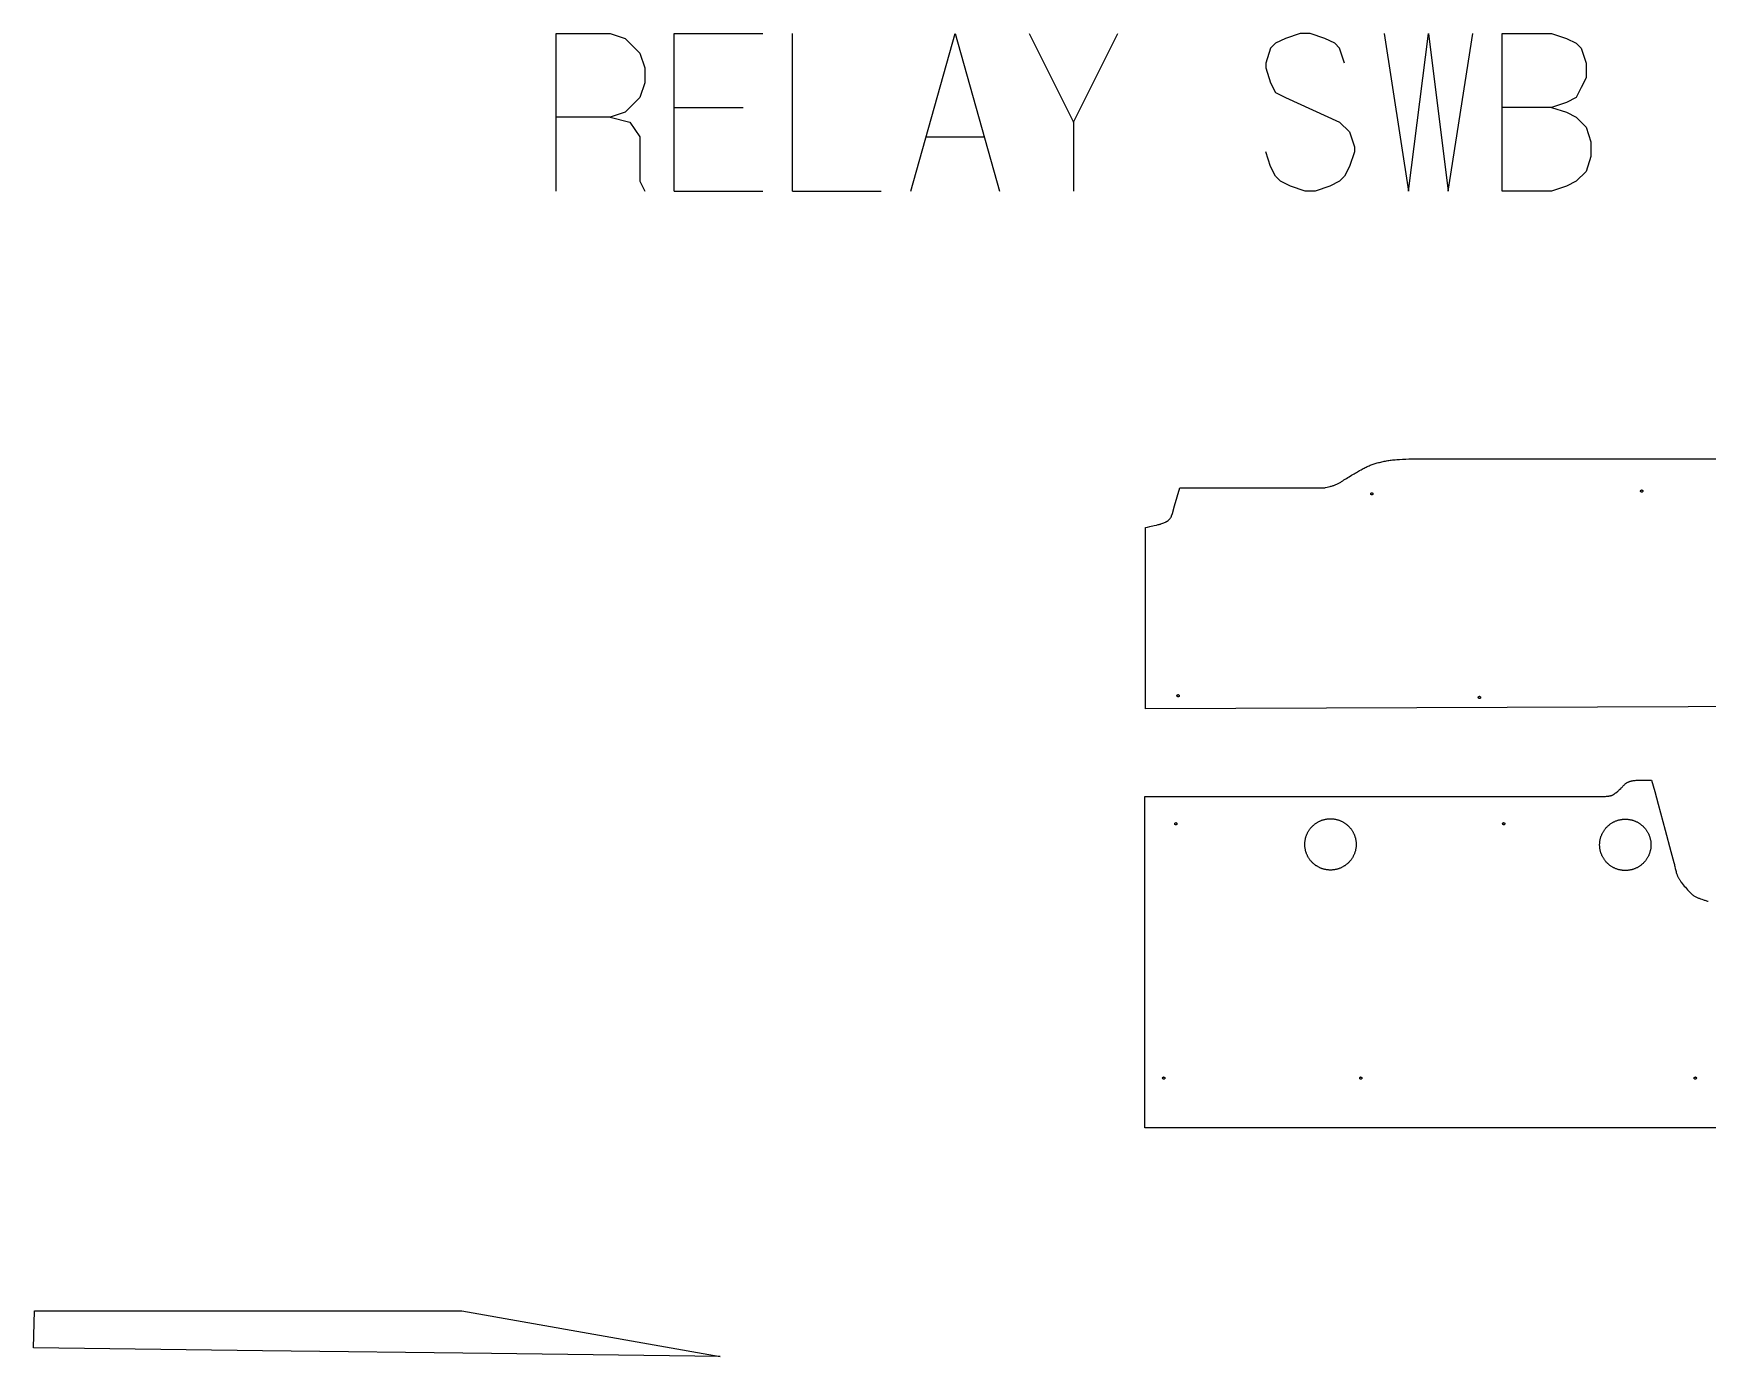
# Model space of a CAD drawing. Extents: x 235 to 7288, y 771 to 6814.
# Drawn here: x 341 to 3374, y 4415 to 6814 of the extents above; entities that cross this region are included whole.
import ezdxf

# ---------------------------------------------------------------- set-up
doc = ezdxf.new("R2010")
doc.units = 0
doc.layers.add('Default Layer', color=1, linetype='CONTINUOUS')

msp = doc.modelspace()

# ---------------------------------------------------------------- linework, layer by layer
at = {"layer": 'Default Layer'}
for points in [[(1288, 6528), (1288, 6813.8), (1386.2, 6813.8), (1413, 6804.8), (1439.8, 6778), (1448.7, 6751.2), (1448.7, 6724.5), (1439.8, 6697.7), (1413, 6670.9), (1386.2, 6661.9), (1288, 6661.9)], [(1502.3, 6528), (1502.3, 6813.8), (1663, 6813.8)], [(1716.6, 6528), (1716.6, 6813.8)], [(1930.9, 6528), (2011.3, 6813.8), (2091.7, 6528)], [(2145.2, 6813.8), (2225.6, 6653), (2225.6, 6528)], [(2225.6, 6653), (2306, 6813.8)], [(2716.8, 6760.2), (2707.8, 6787), (2698.9, 6795.9), (2681, 6804.8), (2654.2, 6813.8), (2636.4, 6813.8), (2609.6, 6804.8), (2591.7, 6795.9), (2582.8, 6787), (2573.9, 6760.2), (2573.9, 6751.2), (2582.8, 6724.5), (2591.7, 6706.6), (2609.6, 6697.7), (2707.8, 6653), (2725.7, 6635.2), (2734.6, 6608.4), (2734.6, 6599.4), (2725.7, 6572.6), (2716.8, 6554.8), (2707.8, 6545.9), (2690, 6536.9), (2663.2, 6528), (2645.3, 6528), (2618.5, 6536.9), (2600.7, 6545.9), (2591.7, 6554.8), (2582.8, 6572.6), (2573.9, 6599.4)], [(2788.2, 6813.8), (2832.8, 6528), (2868.6, 6813.8), (2904.3, 6528), (2948.9, 6813.8)], [(3002.5, 6528), (3002.5, 6813.8), (3091.8, 6813.8), (3118.6, 6804.8), (3136.4, 6795.9), (3145.4, 6787), (3154.3, 6760.2), (3154.3, 6733.4), (3145.4, 6715.5), (3136.4, 6697.7), (3118.6, 6688.7), (3091.8, 6679.8), (3002.5, 6679.8)], [(1502.3, 6679.8), (1627.3, 6679.8)], [(3091.8, 6679.8), (3118.6, 6670.9), (3136.4, 6661.9), (3154.3, 6644.1), (3163.2, 6617.3), (3163.2, 6590.5), (3154.3, 6563.7), (3136.4, 6545.9), (3118.6, 6536.9), (3091.8, 6528), (3002.5, 6528)], [(1386.2, 6661.9), (1421.9, 6653), (1439.8, 6626.2), (1439.8, 6545.9), (1448.7, 6528)], [(1957.7, 6626.2), (2064.9, 6626.2)], [(1502.3, 6528), (1663, 6528)], [(1716.6, 6528), (1877.4, 6528)], [(4158.2, 5596.1), (2356, 5589.5), (2356, 5589.5), (2356, 5918), (2359.7, 5918.8), (2363.8, 5919.8), (2372, 5921.7), (2375.9, 5922.6), (2379.3, 5923.4), (2380.8, 5923.8), (2382.1, 5924.2), (2383.2, 5924.5), (2384.1, 5924.8), (2385.7, 5925.3), (2387.4, 5925.9), (2389, 5926.5), (2390.7, 5927.2), (2392.3, 5927.9), (2393, 5928.2), (2393.7, 5928.6), (2394.4, 5928.9), (2395, 5929.2), (2395.6, 5929.6), (2396, 5929.9), (2396.5, 5930.2), (2397, 5930.7), (2397.5, 5931.1), (2398, 5931.6), (2398.5, 5932.1), (2399, 5932.6), (2399.9, 5933.7), (2400.7, 5934.7), (2401.4, 5935.5), (2402.1, 5936.4), (2402.3, 5936.7), (2402.5, 5937), (2402.7, 5937.3), (2402.9, 5937.6), (2403.4, 5939.3), (2404.7, 5943.6), (2408.8, 5957.4), (2418.5, 5990), (2679.5, 5990), (2680.9, 5990.4), (2682.2, 5990.7), (2685, 5991.4), (2687.8, 5992.1), (2690.5, 5992.7), (2691.9, 5993.1), (2693.2, 5993.4), (2694.6, 5993.8), (2695.9, 5994.2), (2697.3, 5994.6), (2698.6, 5995.1), (2699.9, 5995.6), (2701.2, 5996.1), (2702.5, 5996.6), (2703.7, 5997.2), (2704.9, 5997.9), (2706.1, 5998.5), (2707.4, 5999.2), (2708.5, 5999.9), (2709.7, 6000.6), (2710.9, 6001.4), (2713.3, 6002.9), (2715.6, 6004.4), (2717.9, 6005.9), (2719.1, 6006.6), (2720.3, 6007.3), (2722.6, 6008.7), (2724.8, 6010.1), (2729.4, 6012.9), (2731.6, 6014.2), (2733.9, 6015.6), (2736.2, 6016.9), (2738.5, 6018.2), (2743.9, 6021.3), (2747.1, 6023), (2750.5, 6024.9), (2752.3, 6025.8), (2754.1, 6026.7), (2755.9, 6027.6), (2757.7, 6028.5), (2759.5, 6029.3), (2761.3, 6030.1), (2763.1, 6030.9), (2764.8, 6031.5), (2766.6, 6032.2), (2768.4, 6032.8), (2770.2, 6033.5), (2772.2, 6034.1), (2774.1, 6034.7), (2776.1, 6035.2), (2778.2, 6035.8), (2780.2, 6036.3), (2782.3, 6036.9), (2784.4, 6037.4), (2786.5, 6037.9), (2788.6, 6038.3), (2790.7, 6038.7), (2792.8, 6039.1), (2794.9, 6039.5), (2797, 6039.9), (2799.1, 6040.2), (2801.3, 6040.5), (2803.6, 6040.7), (2806.1, 6040.9), (2808.6, 6041.1), (2811.2, 6041.3), (2813.8, 6041.5), (2816.5, 6041.6), (2822, 6041.9), (2827.5, 6042.1), (2832.9, 6042.4), (2835.6, 6042.6), (2838.2, 6042.7), (3725.5, 6042.7)], [(4463.3, 4830.2), (2355.1, 4830.2), (2355.1, 5430.7), (3185.6, 5430.7), (3186.8, 5430.7), (3187.4, 5430.7), (3188, 5430.7), (3189.8, 5430.8), (3191.4, 5431), (3193.3, 5431.2), (3194.3, 5431.3), (3195.3, 5431.4), (3196.4, 5431.6), (3197.4, 5431.7), (3198.3, 5431.9), (3199.2, 5432.1), (3200.1, 5432.4), (3200.8, 5432.6), (3201.5, 5432.9), (3202.2, 5433.2), (3202.8, 5433.5), (3203.5, 5433.9), (3204.1, 5434.3), (3204.7, 5434.7), (3205.3, 5435.1), (3206, 5435.5), (3207.1, 5436.4), (3208.3, 5437.3), (3210.6, 5439.1), (3211.7, 5440.1), (3212.8, 5441), (3213.9, 5442), (3214.9, 5443), (3217, 5445.1), (3218, 5446.1), (3219, 5447.1), (3219.6, 5447.6), (3220.1, 5448.1), (3221.1, 5449.2), (3222.1, 5450.3), (3223.2, 5451.4), (3224.2, 5452.5), (3224.8, 5453), (3225.3, 5453.5), (3225.9, 5454), (3226.5, 5454.4), (3227.1, 5454.9), (3227.7, 5455.3), (3228.3, 5455.6), (3229, 5456), (3229.7, 5456.3), (3230.4, 5456.7), (3231.2, 5457), (3231.9, 5457.3), (3232.7, 5457.6), (3233.4, 5457.9), (3234.2, 5458.1), (3235, 5458.3), (3235.8, 5458.6), (3236.6, 5458.8), (3238.2, 5459.2), (3239.8, 5459.5), (3240.3, 5459.5), (3240.8, 5459.6), (3242, 5459.7), (3243.5, 5459.8), (3245.2, 5459.9), (3247.1, 5460), (3249.2, 5460), (3253.8, 5460.1), (3263.7, 5460.3), (3268.5, 5460.3), (3272.9, 5460.4), (3278.6, 5439.5), (3284.8, 5416.5), (3297.4, 5369.7), (3307.9, 5330.9), (3311.5, 5317.8), (3313.4, 5310.8), (3313.9, 5309.1), (3314.3, 5307.3), (3314.7, 5305.5), (3315.2, 5303.7), (3316, 5300.1), (3316.4, 5298.4), (3316.8, 5296.6), (3317.3, 5294.8), (3317.7, 5293), (3318.3, 5291.3), (3318.8, 5289.6), (3319.1, 5288.7), (3319.5, 5287.8), (3319.8, 5287), (3320.1, 5286.2), (3320.5, 5285.3), (3320.9, 5284.5), (3321.3, 5283.7), (3321.7, 5282.9), (3322.2, 5282.1), (3322.7, 5281.2), (3323.3, 5280.3), (3323.9, 5279.3), (3324.6, 5278.3), (3325.3, 5277.3), (3326.1, 5276.2), (3326.9, 5275.1), (3328.6, 5272.9), (3330.4, 5270.6), (3332.2, 5268.3), (3334.2, 5266), (3336.1, 5263.8), (3338, 5261.6), (3339.9, 5259.6), (3341.6, 5257.7), (3343.3, 5256), (3344.9, 5254.5), (3345.6, 5253.9), (3346.2, 5253.3), (3346.8, 5252.8), (3347.4, 5252.3), (3348.5, 5251.5), (3349.6, 5250.8), (3350.7, 5250.1), (3351.9, 5249.4), (3353.1, 5248.8), (3354.3, 5248.2), (3355.5, 5247.6), (3356.7, 5247), (3358, 5246.5), (3359.2, 5246), (3360.5, 5245.5), (3361.7, 5245.1), (3364.3, 5244.2), (3366.8, 5243.3), (3368.2, 5242.9), (3369.6, 5242.4), (3371, 5242), (3372.6, 5241.5), (3374.2, 5241.1), (3375.8, 5240.7)]]:
    msp.add_lwpolyline(points, dxfattribs=at)
for points in [[(2764.1, 5979.2), (2764.1, 5979.4), (2764.2, 5979.6), (2764.2, 5979.8), (2764.3, 5980), (2764.4, 5980.2), (2764.5, 5980.3), (2764.6, 5980.5), (2764.7, 5980.6), (2764.9, 5980.7), (2765, 5980.9), (2765.2, 5981), (2765.4, 5981), (2765.5, 5981.1), (2765.7, 5981.2), (2765.9, 5981.2), (2766.1, 5981.2), (2766.3, 5981.2), (2766.5, 5981.2), (2766.7, 5981.1), (2766.9, 5981), (2767.1, 5981), (2767.2, 5980.9), (2767.4, 5980.7), (2767.5, 5980.6), (2767.7, 5980.5), (2767.8, 5980.3), (2767.9, 5980.2), (2768, 5980), (2768, 5979.8), (2768.1, 5979.6), (2768.1, 5979.4), (2768.1, 5979.2), (2768.1, 5979), (2768.1, 5978.8), (2768, 5978.6), (2768, 5978.4), (2767.9, 5978.2), (2767.8, 5978.1), (2767.7, 5977.9), (2767.5, 5977.8), (2767.4, 5977.7), (2767.2, 5977.5), (2767.1, 5977.4), (2766.9, 5977.4), (2766.7, 5977.3), (2766.5, 5977.2), (2766.3, 5977.2), (2766.1, 5977.2), (2765.9, 5977.2), (2765.7, 5977.2), (2765.5, 5977.3), (2765.4, 5977.4), (2765.2, 5977.4), (2765, 5977.5), (2764.9, 5977.7), (2764.7, 5977.8), (2764.6, 5977.9), (2764.5, 5978.1), (2764.4, 5978.2), (2764.3, 5978.4), (2764.2, 5978.6), (2764.2, 5978.8), (2764.1, 5979), (2764.1, 5979.2)], [(3253.1, 5984.2), (3253.1, 5984.4), (3253.2, 5984.6), (3253.2, 5984.8), (3253.3, 5985), (3253.4, 5985.2), (3253.5, 5985.3), (3253.6, 5985.5), (3253.7, 5985.6), (3253.9, 5985.7), (3254, 5985.9), (3254.2, 5986), (3254.4, 5986), (3254.5, 5986.1), (3254.7, 5986.2), (3254.9, 5986.2), (3255.1, 5986.2), (3255.3, 5986.2), (3255.5, 5986.2), (3255.7, 5986.1), (3255.9, 5986), (3256.1, 5986), (3256.2, 5985.9), (3256.4, 5985.7), (3256.5, 5985.6), (3256.7, 5985.5), (3256.8, 5985.3), (3256.9, 5985.2), (3257, 5985), (3257, 5984.8), (3257.1, 5984.6), (3257.1, 5984.4), (3257.1, 5984.2), (3257.1, 5984), (3257.1, 5983.8), (3257, 5983.6), (3257, 5983.4), (3256.9, 5983.2), (3256.8, 5983.1), (3256.7, 5982.9), (3256.5, 5982.8), (3256.4, 5982.7), (3256.2, 5982.5), (3256.1, 5982.4), (3255.9, 5982.4), (3255.7, 5982.3), (3255.5, 5982.2), (3255.3, 5982.2), (3255.1, 5982.2), (3254.9, 5982.2), (3254.7, 5982.2), (3254.5, 5982.3), (3254.4, 5982.4), (3254.2, 5982.4), (3254, 5982.5), (3253.9, 5982.7), (3253.7, 5982.8), (3253.6, 5982.9), (3253.5, 5983.1), (3253.4, 5983.2), (3253.3, 5983.4), (3253.2, 5983.6), (3253.2, 5983.8), (3253.1, 5984), (3253.1, 5984.2)], [(2413.1, 5613.2), (2413.1, 5613.4), (2413.2, 5613.6), (2413.2, 5613.8), (2413.3, 5614), (2413.4, 5614.2), (2413.5, 5614.3), (2413.6, 5614.5), (2413.7, 5614.6), (2413.9, 5614.7), (2414, 5614.9), (2414.2, 5615), (2414.4, 5615), (2414.5, 5615.1), (2414.7, 5615.2), (2414.9, 5615.2), (2415.1, 5615.2), (2415.3, 5615.2), (2415.5, 5615.2), (2415.7, 5615.1), (2415.9, 5615), (2416.1, 5615), (2416.2, 5614.9), (2416.4, 5614.7), (2416.5, 5614.6), (2416.7, 5614.5), (2416.8, 5614.3), (2416.9, 5614.2), (2417, 5614), (2417, 5613.8), (2417.1, 5613.6), (2417.1, 5613.4), (2417.1, 5613.2), (2417.1, 5613), (2417.1, 5612.8), (2417, 5612.6), (2417, 5612.4), (2416.9, 5612.2), (2416.8, 5612.1), (2416.7, 5611.9), (2416.5, 5611.8), (2416.4, 5611.7), (2416.2, 5611.5), (2416.1, 5611.4), (2415.9, 5611.4), (2415.7, 5611.3), (2415.5, 5611.2), (2415.3, 5611.2), (2415.1, 5611.2), (2414.9, 5611.2), (2414.7, 5611.2), (2414.5, 5611.3), (2414.4, 5611.4), (2414.2, 5611.4), (2414, 5611.5), (2413.9, 5611.7), (2413.7, 5611.8), (2413.6, 5611.9), (2413.5, 5612.1), (2413.4, 5612.2), (2413.3, 5612.4), (2413.2, 5612.6), (2413.2, 5612.8), (2413.1, 5613), (2413.1, 5613.2)], [(2959.1, 5610.2), (2959.1, 5610.4), (2959.2, 5610.6), (2959.2, 5610.8), (2959.3, 5611), (2959.4, 5611.2), (2959.5, 5611.3), (2959.6, 5611.5), (2959.7, 5611.6), (2959.9, 5611.7), (2960, 5611.9), (2960.2, 5612), (2960.4, 5612), (2960.5, 5612.1), (2960.7, 5612.2), (2960.9, 5612.2), (2961.1, 5612.2), (2961.3, 5612.2), (2961.5, 5612.2), (2961.7, 5612.1), (2961.9, 5612), (2962.1, 5612), (2962.2, 5611.9), (2962.4, 5611.7), (2962.5, 5611.6), (2962.7, 5611.5), (2962.8, 5611.3), (2962.9, 5611.2), (2963, 5611), (2963, 5610.8), (2963.1, 5610.6), (2963.1, 5610.4), (2963.1, 5610.2), (2963.1, 5610), (2963.1, 5609.8), (2963, 5609.6), (2963, 5609.4), (2962.9, 5609.2), (2962.8, 5609.1), (2962.7, 5608.9), (2962.5, 5608.8), (2962.4, 5608.7), (2962.2, 5608.5), (2962.1, 5608.4), (2961.9, 5608.4), (2961.7, 5608.3), (2961.5, 5608.2), (2961.3, 5608.2), (2961.1, 5608.2), (2960.9, 5608.2), (2960.7, 5608.2), (2960.5, 5608.3), (2960.4, 5608.4), (2960.2, 5608.4), (2960, 5608.5), (2959.9, 5608.7), (2959.7, 5608.8), (2959.6, 5608.9), (2959.5, 5609.1), (2959.4, 5609.2), (2959.3, 5609.4), (2959.2, 5609.6), (2959.2, 5609.8), (2959.1, 5610), (2959.1, 5610.2)], [(2409.1, 5381.2), (2409.1, 5381.4), (2409.1, 5381.6), (2409.2, 5381.8), (2409.3, 5381.9), (2409.3, 5382.1), (2409.4, 5382.3), (2409.6, 5382.4), (2409.7, 5382.6), (2409.8, 5382.7), (2410, 5382.8), (2410.1, 5382.9), (2410.3, 5383), (2410.5, 5383.1), (2410.7, 5383.1), (2410.9, 5383.2), (2411.1, 5383.2), (2411.3, 5383.2), (2411.5, 5383.1), (2411.7, 5383.1), (2411.9, 5383), (2412.1, 5382.9), (2412.2, 5382.8), (2412.4, 5382.7), (2412.5, 5382.6), (2412.6, 5382.4), (2412.8, 5382.3), (2412.9, 5382.1), (2412.9, 5381.9), (2413, 5381.8), (2413.1, 5381.6), (2413.1, 5381.4), (2413.1, 5381.2), (2413.1, 5381), (2413.1, 5380.8), (2413, 5380.6), (2412.9, 5380.4), (2412.9, 5380.2), (2412.8, 5380), (2412.6, 5379.9), (2412.5, 5379.8), (2412.4, 5379.6), (2412.2, 5379.5), (2412.1, 5379.4), (2411.9, 5379.3), (2411.7, 5379.3), (2411.5, 5379.2), (2411.3, 5379.2), (2411.1, 5379.2), (2410.9, 5379.2), (2410.7, 5379.2), (2410.5, 5379.3), (2410.3, 5379.3), (2410.1, 5379.4), (2410, 5379.5), (2409.8, 5379.6), (2409.7, 5379.8), (2409.6, 5379.9), (2409.4, 5380), (2409.3, 5380.2), (2409.3, 5380.4), (2409.2, 5380.6), (2409.1, 5380.8), (2409.1, 5381), (2409.1, 5381.2)], [(2644.7, 5343.7), (2644.7, 5345), (2644.8, 5346.1), (2644.9, 5347.3), (2645, 5348.5), (2645.1, 5349.7), (2645.3, 5350.8), (2645.5, 5352), (2645.7, 5353.1), (2645.9, 5354.3), (2646.2, 5355.4), (2646.5, 5356.5), (2646.8, 5357.6), (2647.2, 5358.7), (2647.6, 5359.7), (2648, 5360.8), (2648.4, 5361.8), (2648.8, 5362.9), (2649.3, 5363.9), (2649.8, 5364.9), (2650.3, 5365.9), (2650.9, 5366.9), (2651.5, 5367.9), (2652.1, 5368.8), (2652.7, 5369.7), (2653.3, 5370.7), (2654, 5371.6), (2654.6, 5372.5), (2655.3, 5373.3), (2656.1, 5374.2), (2656.8, 5375), (2657.6, 5375.8), (2658.4, 5376.6), (2659.1, 5377.4), (2660, 5378.2), (2660.8, 5378.9), (2661.7, 5379.6), (2662.5, 5380.3), (2663.4, 5381), (2664.3, 5381.7), (2665.2, 5382.3), (2666.2, 5382.9), (2667.1, 5383.5), (2668.1, 5384.1), (2669.1, 5384.6), (2670.1, 5385.2), (2671.1, 5385.7), (2672.1, 5386.1), (2673.1, 5386.6), (2674.2, 5387), (2675.2, 5387.4), (2676.3, 5387.8), (2677.4, 5388.2), (2678.5, 5388.5), (2679.6, 5388.8), (2680.7, 5389.1), (2681.9, 5389.3), (2683, 5389.5), (2684.1, 5389.7), (2685.3, 5389.9), (2686.5, 5390), (2687.7, 5390.1), (2688.8, 5390.2), (2690, 5390.2), (2691.2, 5390.2), (2692.4, 5390.2), (2693.6, 5390.2), (2694.8, 5390.1), (2696, 5390), (2697.2, 5389.9), (2698.3, 5389.7), (2699.5, 5389.5), (2700.6, 5389.3), (2701.7, 5389.1), (2702.9, 5388.8), (2704, 5388.5), (2705.1, 5388.2), (2706.1, 5387.8), (2707.2, 5387.4), (2708.3, 5387), (2709.3, 5386.6), (2710.4, 5386.1), (2711.4, 5385.7), (2712.4, 5385.2), (2713.4, 5384.6), (2714.4, 5384.1), (2715.3, 5383.5), (2716.3, 5382.9), (2717.2, 5382.3), (2718.1, 5381.7), (2719.1, 5381), (2719.9, 5380.3), (2720.8, 5379.6), (2721.7, 5378.9), (2722.5, 5378.2), (2723.3, 5377.4), (2724.1, 5376.6), (2724.9, 5375.8), (2725.7, 5375), (2726.4, 5374.2), (2727.1, 5373.3), (2727.8, 5372.5), (2728.5, 5371.6), (2729.2, 5370.7), (2729.8, 5369.7), (2730.4, 5368.8), (2731, 5367.9), (2731.6, 5366.9), (2732.1, 5365.9), (2732.6, 5364.9), (2733.1, 5363.9), (2733.6, 5362.9), (2734.1, 5361.8), (2734.5, 5360.8), (2734.9, 5359.7), (2735.3, 5358.7), (2735.6, 5357.6), (2736, 5356.5), (2736.3, 5355.4), (2736.5, 5354.3), (2736.8, 5353.1), (2737, 5352), (2737.2, 5350.8), (2737.4, 5349.7), (2737.5, 5348.5), (2737.6, 5347.3), (2737.7, 5346.1), (2737.7, 5345), (2737.7, 5343.7), (2737.7, 5342.5), (2737.7, 5341.4), (2737.6, 5340.2), (2737.5, 5339), (2737.4, 5337.8), (2737.2, 5336.7), (2737, 5335.5), (2736.8, 5334.4), (2736.5, 5333.2), (2736.3, 5332.1), (2736, 5331), (2735.6, 5329.9), (2735.3, 5328.8), (2734.9, 5327.8), (2734.5, 5326.7), (2734.1, 5325.7), (2733.6, 5324.6), (2733.1, 5323.6), (2732.6, 5322.6), (2732.1, 5321.6), (2731.6, 5320.6), (2731, 5319.6), (2730.4, 5318.7), (2729.8, 5317.8), (2729.2, 5316.8), (2728.5, 5315.9), (2727.8, 5315), (2727.1, 5314.2), (2726.4, 5313.3), (2725.7, 5312.5), (2724.9, 5311.7), (2724.1, 5310.9), (2723.3, 5310.1), (2722.5, 5309.3), (2721.7, 5308.6), (2720.8, 5307.9), (2719.9, 5307.2), (2719.1, 5306.5), (2718.1, 5305.8), (2717.2, 5305.2), (2716.3, 5304.6), (2715.3, 5304), (2714.4, 5303.4), (2713.4, 5302.9), (2712.4, 5302.3), (2711.4, 5301.8), (2710.4, 5301.4), (2709.3, 5300.9), (2708.3, 5300.5), (2707.2, 5300.1), (2706.1, 5299.7), (2705.1, 5299.3), (2704, 5299), (2702.9, 5298.7), (2701.7, 5298.4), (2700.6, 5298.2), (2699.5, 5298), (2698.3, 5297.8), (2697.2, 5297.6), (2696, 5297.5), (2694.8, 5297.4), (2693.6, 5297.3), (2692.4, 5297.3), (2691.2, 5297.2), (2690, 5297.3), (2688.8, 5297.3), (2687.7, 5297.4), (2686.5, 5297.5), (2685.3, 5297.6), (2684.1, 5297.8), (2683, 5298), (2681.9, 5298.2), (2680.7, 5298.4), (2679.6, 5298.7), (2678.5, 5299), (2677.4, 5299.3), (2676.3, 5299.7), (2675.2, 5300.1), (2674.2, 5300.5), (2673.1, 5300.9), (2672.1, 5301.4), (2671.1, 5301.8), (2670.1, 5302.3), (2669.1, 5302.9), (2668.1, 5303.4), (2667.1, 5304), (2666.2, 5304.6), (2665.2, 5305.2), (2664.3, 5305.8), (2663.4, 5306.5), (2662.5, 5307.2), (2661.7, 5307.9), (2660.8, 5308.6), (2660, 5309.3), (2659.1, 5310.1), (2658.4, 5310.9), (2657.6, 5311.7), (2656.8, 5312.5), (2656.1, 5313.3), (2655.3, 5314.2), (2654.6, 5315), (2654, 5315.9), (2653.3, 5316.8), (2652.7, 5317.8), (2652.1, 5318.7), (2651.5, 5319.6), (2650.9, 5320.6), (2650.3, 5321.6), (2649.8, 5322.6), (2649.3, 5323.6), (2648.8, 5324.6), (2648.4, 5325.7), (2648, 5326.7), (2647.6, 5327.8), (2647.2, 5328.8), (2646.8, 5329.9), (2646.5, 5331), (2646.2, 5332.1), (2645.9, 5333.2), (2645.7, 5334.4), (2645.5, 5335.5), (2645.3, 5336.7), (2645.1, 5337.8), (2645, 5339), (2644.9, 5340.2), (2644.8, 5341.4), (2644.7, 5342.5), (2644.7, 5343.7)], [(3003.1, 5381.2), (3003.1, 5381.4), (3003.1, 5381.6), (3003.2, 5381.8), (3003.3, 5381.9), (3003.3, 5382.1), (3003.4, 5382.3), (3003.6, 5382.4), (3003.7, 5382.6), (3003.8, 5382.7), (3004, 5382.8), (3004.1, 5382.9), (3004.3, 5383), (3004.5, 5383.1), (3004.7, 5383.1), (3004.9, 5383.2), (3005.1, 5383.2), (3005.3, 5383.2), (3005.5, 5383.1), (3005.7, 5383.1), (3005.9, 5383), (3006.1, 5382.9), (3006.2, 5382.8), (3006.4, 5382.7), (3006.5, 5382.6), (3006.6, 5382.4), (3006.8, 5382.3), (3006.9, 5382.1), (3006.9, 5381.9), (3007, 5381.8), (3007.1, 5381.6), (3007.1, 5381.4), (3007.1, 5381.2), (3007.1, 5381), (3007.1, 5380.8), (3007, 5380.6), (3006.9, 5380.4), (3006.9, 5380.2), (3006.8, 5380), (3006.6, 5379.9), (3006.5, 5379.8), (3006.4, 5379.6), (3006.2, 5379.5), (3006.1, 5379.4), (3005.9, 5379.3), (3005.7, 5379.3), (3005.5, 5379.2), (3005.3, 5379.2), (3005.1, 5379.2), (3004.9, 5379.2), (3004.7, 5379.2), (3004.5, 5379.3), (3004.3, 5379.3), (3004.1, 5379.4), (3004, 5379.5), (3003.8, 5379.6), (3003.7, 5379.8), (3003.6, 5379.9), (3003.4, 5380), (3003.3, 5380.2), (3003.3, 5380.4), (3003.2, 5380.6), (3003.1, 5380.8), (3003.1, 5381), (3003.1, 5381.2)], [(3178.9, 5343), (3178.9, 5344.2), (3179, 5345.3), (3179, 5346.5), (3179.1, 5347.7), (3179.3, 5348.9), (3179.4, 5350), (3179.6, 5351.2), (3179.8, 5352.3), (3180.1, 5353.5), (3180.4, 5354.6), (3180.7, 5355.7), (3181, 5356.8), (3181.3, 5357.9), (3181.7, 5358.9), (3182.1, 5360), (3182.6, 5361.1), (3183, 5362.1), (3183.5, 5363.1), (3184, 5364.1), (3184.5, 5365.1), (3185.1, 5366.1), (3185.6, 5367.1), (3186.2, 5368), (3186.8, 5369), (3187.5, 5369.9), (3188.1, 5370.8), (3188.8, 5371.7), (3189.5, 5372.5), (3190.2, 5373.4), (3191, 5374.2), (3191.7, 5375), (3192.5, 5375.8), (3193.3, 5376.6), (3194.1, 5377.4), (3195, 5378.1), (3195.8, 5378.8), (3196.7, 5379.5), (3197.6, 5380.2), (3198.5, 5380.9), (3199.4, 5381.5), (3200.3, 5382.1), (3201.3, 5382.7), (3202.3, 5383.3), (3203.2, 5383.8), (3204.2, 5384.4), (3205.2, 5384.9), (3206.3, 5385.3), (3207.3, 5385.8), (3208.4, 5386.2), (3209.4, 5386.6), (3210.5, 5387), (3211.6, 5387.4), (3212.7, 5387.7), (3213.8, 5388), (3214.9, 5388.3), (3216, 5388.5), (3217.2, 5388.7), (3218.3, 5388.9), (3219.5, 5389.1), (3220.6, 5389.2), (3221.8, 5389.3), (3223, 5389.4), (3224.2, 5389.4), (3225.4, 5389.5), (3226.6, 5389.4), (3227.8, 5389.4), (3229, 5389.3), (3230.2, 5389.2), (3231.3, 5389.1), (3232.5, 5388.9), (3233.6, 5388.7), (3234.8, 5388.5), (3235.9, 5388.3), (3237, 5388), (3238.1, 5387.7), (3239.2, 5387.4), (3240.3, 5387), (3241.4, 5386.6), (3242.5, 5386.2), (3243.5, 5385.8), (3244.5, 5385.3), (3245.6, 5384.9), (3246.6, 5384.4), (3247.6, 5383.8), (3248.5, 5383.3), (3249.5, 5382.7), (3250.5, 5382.1), (3251.4, 5381.5), (3252.3, 5380.9), (3253.2, 5380.2), (3254.1, 5379.5), (3255, 5378.8), (3255.8, 5378.1), (3256.7, 5377.4), (3257.5, 5376.6), (3258.3, 5375.8), (3259.1, 5375), (3259.8, 5374.2), (3260.6, 5373.4), (3261.3, 5372.5), (3262, 5371.7), (3262.7, 5370.8), (3263.3, 5369.9), (3264, 5369), (3264.6, 5368), (3265.2, 5367.1), (3265.7, 5366.1), (3266.3, 5365.1), (3266.8, 5364.1), (3267.3, 5363.1), (3267.8, 5362.1), (3268.2, 5361.1), (3268.7, 5360), (3269.1, 5358.9), (3269.5, 5357.9), (3269.8, 5356.8), (3270.1, 5355.7), (3270.4, 5354.6), (3270.7, 5353.5), (3271, 5352.3), (3271.2, 5351.2), (3271.4, 5350), (3271.5, 5348.9), (3271.7, 5347.7), (3271.8, 5346.5), (3271.8, 5345.3), (3271.9, 5344.2), (3271.9, 5343), (3271.9, 5341.8), (3271.8, 5340.6), (3271.8, 5339.4), (3271.7, 5338.2), (3271.5, 5337), (3271.4, 5335.9), (3271.2, 5334.7), (3271, 5333.6), (3270.7, 5332.5), (3270.4, 5331.3), (3270.1, 5330.2), (3269.8, 5329.1), (3269.5, 5328), (3269.1, 5327), (3268.7, 5325.9), (3268.2, 5324.9), (3267.8, 5323.8), (3267.3, 5322.8), (3266.8, 5321.8), (3266.3, 5320.8), (3265.7, 5319.8), (3265.2, 5318.8), (3264.6, 5317.9), (3264, 5317), (3263.3, 5316), (3262.7, 5315.1), (3262, 5314.2), (3261.3, 5313.4), (3260.6, 5312.5), (3259.8, 5311.7), (3259.1, 5310.9), (3258.3, 5310.1), (3257.5, 5309.3), (3256.7, 5308.5), (3255.8, 5307.8), (3255, 5307.1), (3254.1, 5306.4), (3253.2, 5305.7), (3252.3, 5305), (3251.4, 5304.4), (3250.5, 5303.8), (3249.5, 5303.2), (3248.5, 5302.6), (3247.6, 5302.1), (3246.6, 5301.5), (3245.6, 5301), (3244.5, 5300.6), (3243.5, 5300.1), (3242.5, 5299.7), (3241.4, 5299.3), (3240.3, 5298.9), (3239.2, 5298.5), (3238.1, 5298.2), (3237, 5297.9), (3235.9, 5297.6), (3234.8, 5297.4), (3233.6, 5297.2), (3232.5, 5297), (3231.3, 5296.8), (3230.2, 5296.7), (3229, 5296.6), (3227.8, 5296.5), (3226.6, 5296.5), (3225.4, 5296.5), (3224.2, 5296.5), (3223, 5296.5), (3221.8, 5296.6), (3220.6, 5296.7), (3219.5, 5296.8), (3218.3, 5297), (3217.2, 5297.2), (3216, 5297.4), (3214.9, 5297.6), (3213.8, 5297.9), (3212.7, 5298.2), (3211.6, 5298.5), (3210.5, 5298.9), (3209.4, 5299.3), (3208.4, 5299.7), (3207.3, 5300.1), (3206.3, 5300.6), (3205.2, 5301), (3204.2, 5301.5), (3203.2, 5302.1), (3202.3, 5302.6), (3201.3, 5303.2), (3200.3, 5303.8), (3199.4, 5304.4), (3198.5, 5305), (3197.6, 5305.7), (3196.7, 5306.4), (3195.8, 5307.1), (3195, 5307.8), (3194.1, 5308.5), (3193.3, 5309.3), (3192.5, 5310.1), (3191.7, 5310.9), (3191, 5311.7), (3190.2, 5312.5), (3189.5, 5313.4), (3188.8, 5314.2), (3188.1, 5315.1), (3187.5, 5316), (3186.8, 5317), (3186.2, 5317.9), (3185.6, 5318.8), (3185.1, 5319.8), (3184.5, 5320.8), (3184, 5321.8), (3183.5, 5322.8), (3183, 5323.8), (3182.6, 5324.9), (3182.1, 5325.9), (3181.7, 5327), (3181.3, 5328), (3181, 5329.1), (3180.7, 5330.2), (3180.4, 5331.3), (3180.1, 5332.5), (3179.8, 5333.6), (3179.6, 5334.7), (3179.4, 5335.9), (3179.3, 5337), (3179.1, 5338.2), (3179, 5339.4), (3179, 5340.6), (3178.9, 5341.8), (3178.9, 5343)], [(2387.1, 4920.2), (2387.1, 4920.4), (2387.1, 4920.6), (2387.2, 4920.8), (2387.3, 4920.9), (2387.3, 4921.1), (2387.4, 4921.3), (2387.6, 4921.4), (2387.7, 4921.6), (2387.8, 4921.7), (2388, 4921.8), (2388.1, 4921.9), (2388.3, 4922), (2388.5, 4922.1), (2388.7, 4922.1), (2388.9, 4922.2), (2389.1, 4922.2), (2389.3, 4922.2), (2389.5, 4922.1), (2389.7, 4922.1), (2389.9, 4922), (2390.1, 4921.9), (2390.2, 4921.8), (2390.4, 4921.7), (2390.5, 4921.6), (2390.6, 4921.4), (2390.8, 4921.3), (2390.9, 4921.1), (2390.9, 4920.9), (2391, 4920.8), (2391.1, 4920.6), (2391.1, 4920.4), (2391.1, 4920.2), (2391.1, 4920), (2391.1, 4919.8), (2391, 4919.6), (2390.9, 4919.4), (2390.9, 4919.2), (2390.8, 4919), (2390.6, 4918.9), (2390.5, 4918.8), (2390.4, 4918.6), (2390.2, 4918.5), (2390.1, 4918.4), (2389.9, 4918.3), (2389.7, 4918.3), (2389.5, 4918.2), (2389.3, 4918.2), (2389.1, 4918.2), (2388.9, 4918.2), (2388.7, 4918.2), (2388.5, 4918.3), (2388.3, 4918.3), (2388.1, 4918.4), (2388, 4918.5), (2387.8, 4918.6), (2387.7, 4918.8), (2387.6, 4918.9), (2387.4, 4919), (2387.3, 4919.2), (2387.3, 4919.4), (2387.2, 4919.6), (2387.1, 4919.8), (2387.1, 4920), (2387.1, 4920.2)], [(2744.1, 4920.2), (2744.1, 4920.4), (2744.1, 4920.6), (2744.2, 4920.8), (2744.3, 4920.9), (2744.3, 4921.1), (2744.4, 4921.3), (2744.6, 4921.4), (2744.7, 4921.6), (2744.8, 4921.7), (2745, 4921.8), (2745.1, 4921.9), (2745.3, 4922), (2745.5, 4922.1), (2745.7, 4922.1), (2745.9, 4922.2), (2746.1, 4922.2), (2746.3, 4922.2), (2746.5, 4922.1), (2746.7, 4922.1), (2746.9, 4922), (2747.1, 4921.9), (2747.2, 4921.8), (2747.4, 4921.7), (2747.5, 4921.6), (2747.6, 4921.4), (2747.8, 4921.3), (2747.9, 4921.1), (2747.9, 4920.9), (2748, 4920.8), (2748.1, 4920.6), (2748.1, 4920.4), (2748.1, 4920.2), (2748.1, 4920), (2748.1, 4919.8), (2748, 4919.6), (2747.9, 4919.4), (2747.9, 4919.2), (2747.8, 4919), (2747.6, 4918.9), (2747.5, 4918.8), (2747.4, 4918.6), (2747.2, 4918.5), (2747.1, 4918.4), (2746.9, 4918.3), (2746.7, 4918.3), (2746.5, 4918.2), (2746.3, 4918.2), (2746.1, 4918.2), (2745.9, 4918.2), (2745.7, 4918.2), (2745.5, 4918.3), (2745.3, 4918.3), (2745.1, 4918.4), (2745, 4918.5), (2744.8, 4918.6), (2744.7, 4918.8), (2744.6, 4918.9), (2744.4, 4919), (2744.3, 4919.2), (2744.3, 4919.4), (2744.2, 4919.6), (2744.1, 4919.8), (2744.1, 4920), (2744.1, 4920.2)], [(3350.1, 4920.2), (3350.1, 4920.4), (3350.1, 4920.6), (3350.2, 4920.8), (3350.3, 4920.9), (3350.3, 4921.1), (3350.4, 4921.3), (3350.6, 4921.4), (3350.7, 4921.6), (3350.8, 4921.7), (3351, 4921.8), (3351.1, 4921.9), (3351.3, 4922), (3351.5, 4922.1), (3351.7, 4922.1), (3351.9, 4922.2), (3352.1, 4922.2), (3352.3, 4922.2), (3352.5, 4922.1), (3352.7, 4922.1), (3352.9, 4922), (3353.1, 4921.9), (3353.2, 4921.8), (3353.4, 4921.7), (3353.5, 4921.6), (3353.6, 4921.4), (3353.8, 4921.3), (3353.9, 4921.1), (3353.9, 4920.9), (3354, 4920.8), (3354.1, 4920.6), (3354.1, 4920.4), (3354.1, 4920.2), (3354.1, 4920), (3354.1, 4919.8), (3354, 4919.6), (3353.9, 4919.4), (3353.9, 4919.2), (3353.8, 4919), (3353.6, 4918.9), (3353.5, 4918.8), (3353.4, 4918.6), (3353.2, 4918.5), (3353.1, 4918.4), (3352.9, 4918.3), (3352.7, 4918.3), (3352.5, 4918.2), (3352.3, 4918.2), (3352.1, 4918.2), (3351.9, 4918.2), (3351.7, 4918.2), (3351.5, 4918.3), (3351.3, 4918.3), (3351.1, 4918.4), (3351, 4918.5), (3350.8, 4918.6), (3350.7, 4918.8), (3350.6, 4918.9), (3350.4, 4919), (3350.3, 4919.2), (3350.3, 4919.4), (3350.2, 4919.6), (3350.1, 4919.8), (3350.1, 4920), (3350.1, 4920.2)], [(1585.6, 4415.4), (1170.8, 4420.6), (756, 4425.8), (341.2, 4431), (343.3, 4498.1), (730.2, 4498.3), (1117.1, 4498.5), (1585.6, 4415.4)]]:
    msp.add_lwpolyline(points, close=True, dxfattribs=at)

doc.saveas('drawing.dxf')
